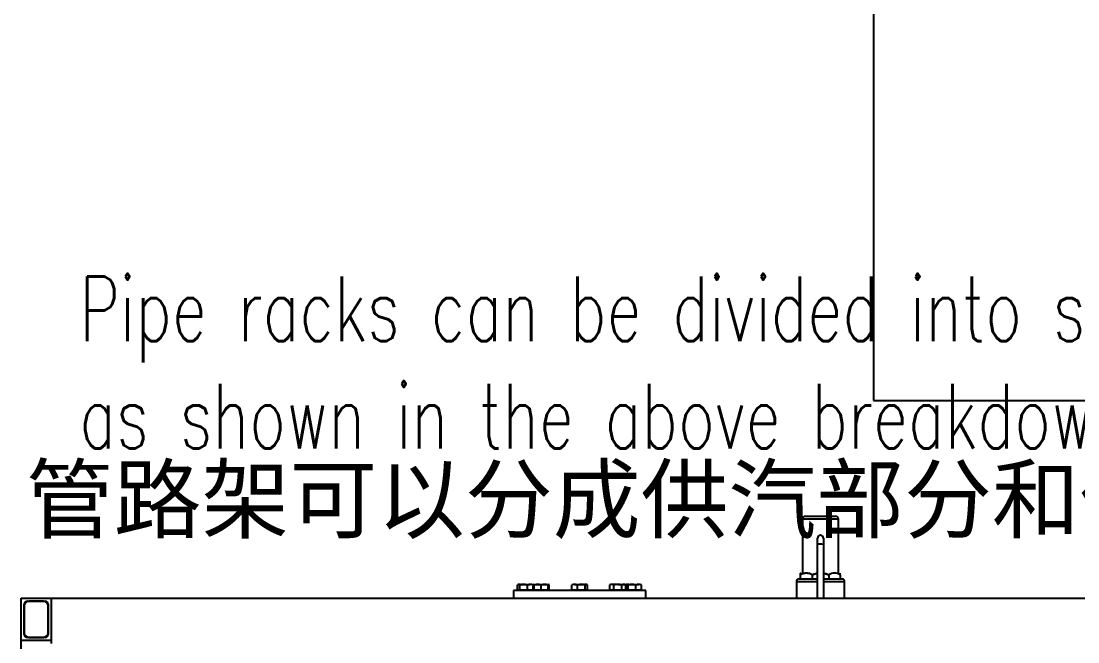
# Model space of a CAD drawing. Extents: x -681219 to -550379, y -242630 to -158199.
# Drawn here: x -639715 to -636433, y -175776 to -173848 of the extents above; entities that cross this region are included whole.
import ezdxf

# ---------------------------------------------------------------- set-up
doc = ezdxf.new("R2010")
doc.units = 0
doc.header["$LTSCALE"] = 1000
doc.layers.get('0').update_dxf_attribs({"linetype": 'CONTINUOUS'})
for name, color, linetype in [('$TD_AUDIT_GENERATED_(24C)', 7, 'CONTINUOUS'), ('DN100-PN1.6_GB91', 7, 'CONTINUOUS'), ('M16×80_GB5782', 7, 'CONTINUOUS'), ('MYGL011000471', 7, 'CONTINUOUS'), ('TEXT', 7, 'CONTINUOUS'), ('安全阀D40碳钢(法兰)', 7, 'CONTINUOUS')]:
    doc.layers.add(name, color=color, linetype=linetype)
doc.styles.add('DIM_FONT', font='simplex.shx', dxfattribs={"width": 0.7, "bigfont": 'gbcbig.shx'})

msp = doc.modelspace()

# ---------------------------------------------------------------- linework, layer by layer
at = {"layer": '$TD_AUDIT_GENERATED_(24C)', "color": 7, "linetype": 'Continuous'}
for p, q in [((-639715.3905, -175640.2111), (-639621.8734, -175640.2111)), ((-639715.3905, -175771.135), (-639715.3905, -175640.2111)), ((-639706.0388, -175752.4315), (-639706.0388, -175658.9145)), ((-639706.0388, -175664.5255), (-639706.0388, -175746.8205)), ((-639696.6871, -175649.5628), (-639640.5768, -175649.5628)), ((-639646.1879, -175649.5628), (-639691.076, -175649.5628)), ((-639631.2251, -175658.9145), (-639631.2251, -175752.4315)), ((-639631.2251, -175746.8205), (-639631.2251, -175664.5255)), ((-639621.8734, -175640.2111), (-639621.8734, -175780.4867)), ((-639621.8734, -175640.2111), (-633113.0882, -175640.2111)), ((-639621.8734, -175640.2111), (-639621.8734, -175771.135)), ((-639640.5768, -175761.7832), (-639696.6871, -175761.7832)), ((-639691.076, -175761.7832), (-639646.1879, -175761.7832)), ((-639621.8734, -175771.135), (-639715.3905, -175771.135)), ((-639715.3905, -177042.4055), (-639715.3905, -175771.135))]:
    msp.add_line(p, q, dxfattribs=at)
for centre, radius, start, end in [((-639696.6871, -175658.9145), 9.3517, 90, 180), ((-639691.076, -175664.5255), 14.9627, 90, 180), ((-639646.1879, -175664.5255), 14.9627, 0, 90), ((-639640.5768, -175658.9145), 9.3517, 0, 90), ((-639691.076, -175746.8205), 14.9627, 180, 270), ((-639696.6871, -175752.4315), 9.3517, 180, 270), ((-639646.1879, -175746.8205), 14.9627, 270, 0), ((-639640.5768, -175752.4315), 9.3517, 270, 0)]:
    msp.add_arc(centre, radius, start, end, dxfattribs=at)
at = {"color": 1}
for p, q in [((-637068.2935, -170541.5621), (-637068.2935, -175025.6802)), ((-637068.2935, -175025.6802), (-623374.2822, -175036.7048))]:
    msp.add_line(p, q, dxfattribs=at)
at = {"layer": 'DN100-PN1.6_GB91', "color": 7, "linetype": 'Continuous'}
for p, q in [((-637775.0422, -175615.8967), (-638186.5172, -175615.8967)), ((-638186.5172, -175615.8967), (-638186.5172, -175640.2111)), ((-637775.0422, -175640.2111), (-637775.0422, -175615.8967))]:
    msp.add_line(p, q, dxfattribs=at)
at = {"layer": 'M16×80_GB5782', "color": 7, "linetype": 'Continuous'}
for p, q in [((-638173.2733, -175614.4004), (-638173.2733, -175599.1284)), ((-638170.774, -175597.1933), (-638133.7918, -175597.1933)), ((-638166.7992, -175614.4004), (-638166.7992, -175599.1287)), ((-638142.6362, -175614.4004), (-638142.6362, -175599.1284)), ((-638124.9474, -175614.4004), (-638124.9474, -175599.1284)), ((-638121.4711, -175597.1933), (-638124.8233, -175599.1287)), ((-638124.8233, -175614.4004), (-638124.8233, -175599.1287)), ((-638121.4711, -175597.1933), (-638078.1438, -175597.1933)), ((-638121.4711, -175599.1284), (-638121.4711, -175597.1933)), ((-638121.4711, -175614.4004), (-638121.4711, -175599.1284)), ((-638099.8075, -175614.4004), (-638099.8075, -175599.1287)), ((-638074.7916, -175599.1287), (-638078.1438, -175597.1933)), ((-638078.1438, -175597.1933), (-638078.1438, -175599.1284)), ((-638078.1438, -175614.4004), (-638078.1438, -175599.1284)), ((-638074.7916, -175614.4004), (-638074.7916, -175599.1287)), ((-638004.9427, -175614.4004), (-638004.9427, -175599.1284)), ((-637996.0982, -175597.1933), (-637959.116, -175597.1933)), ((-637987.2538, -175614.4004), (-637987.2538, -175599.1284)), ((-637963.0909, -175614.4004), (-637963.0909, -175599.1287)), ((-637956.6167, -175614.4004), (-637956.6167, -175599.1284)), ((-637883.4156, -175597.1933), (-637886.7678, -175599.1287)), ((-637886.7678, -175614.4004), (-637886.7678, -175599.1287)), ((-637861.752, -175597.1933), (-637883.4156, -175597.1933)), ((-637874.2599, -175614.4004), (-637874.2599, -175599.1284)), ((-637861.752, -175597.1933), (-637840.0883, -175597.1933)), ((-637849.2441, -175614.4004), (-637849.2441, -175599.1284)), ((-637836.7362, -175599.1287), (-637840.0883, -175597.1933)), ((-637836.7362, -175614.4004), (-637836.7362, -175599.1287)), ((-637836.612, -175614.4004), (-637836.612, -175599.1284)), ((-637834.1127, -175597.1933), (-637797.1305, -175597.1933)), ((-637830.1379, -175614.4004), (-637830.1379, -175599.1287)), ((-637805.9749, -175614.4004), (-637805.9749, -175599.1284)), ((-637788.2861, -175614.4004), (-637788.2861, -175599.1284)), ((-638173.2733, -175614.4004), (-638166.7992, -175614.4004)), ((-638170.1517, -175614.4004), (-638170.1517, -175615.8967)), ((-638166.7992, -175614.4004), (-638142.6362, -175614.4004)), ((-638142.6362, -175614.4004), (-638124.9474, -175614.4004)), ((-638128.069, -175615.8967), (-638128.069, -175614.4004)), ((-638124.8233, -175614.4004), (-638121.4711, -175614.4004)), ((-638121.4711, -175614.4004), (-638099.8075, -175614.4004)), ((-638120.8488, -175614.4004), (-638120.8488, -175615.8967)), ((-638099.8075, -175614.4004), (-638078.1438, -175614.4004)), ((-638078.7661, -175615.8967), (-638078.7661, -175614.4004)), ((-638078.1438, -175614.4004), (-638074.7916, -175614.4004)), ((-638004.9427, -175614.4004), (-637987.2538, -175614.4004)), ((-638001.821, -175614.4004), (-638001.821, -175615.8967)), ((-637987.2538, -175614.4004), (-637963.0909, -175614.4004)), ((-637963.0909, -175614.4004), (-637956.6167, -175614.4004)), ((-637959.7384, -175615.8967), (-637959.7384, -175614.4004)), ((-637886.7678, -175614.4004), (-637874.2599, -175614.4004)), ((-637882.7933, -175614.4004), (-637882.7933, -175615.8967)), ((-637874.2599, -175614.4004), (-637849.2441, -175614.4004)), ((-637849.2441, -175614.4004), (-637836.7362, -175614.4004)), ((-637840.7106, -175615.8967), (-637840.7106, -175614.4004)), ((-637836.612, -175614.4004), (-637830.1379, -175614.4004)), ((-637833.4904, -175614.4004), (-637833.4904, -175615.8967)), ((-637830.1379, -175614.4004), (-637805.9749, -175614.4004)), ((-637805.9749, -175614.4004), (-637788.2861, -175614.4004)), ((-637791.4077, -175615.8967), (-637791.4077, -175614.4004))]:
    msp.add_line(p, q, dxfattribs=at)
for centre, radius, start, end in [((-638163.9889, -175620.3839), 23.1948, 91.0869761, 113.595745), ((-638154.7172, -175636.1976), 38.9881, 71.9490108, 108.0524962), ((-638133.3518, -175620.3839), 23.1948, 91.0869761, 113.595745), ((-638134.1518, -175620.0183), 22.8279, 66.2209374, 89.0963414), ((-638118.5691, -175608.4149), 11.1959, 105.2184681, 123.960049), ((-638110.6397, -175628.7524), 31.542, 69.9144081, 110.0839111), ((-638088.9752, -175628.7524), 31.5421, 69.9161491, 110.0855317), ((-638081.0458, -175608.4148), 11.1958, 56.0398025, 74.722612), ((-637995.7382, -175620.0183), 22.8279, 90.9036586, 113.7790626), ((-637996.5383, -175620.3839), 23.1948, 66.404255, 88.9130239), ((-637975.1728, -175636.1974), 38.988, 71.9474525, 108.0510406), ((-637965.9012, -175620.3839), 23.1948, 66.404255, 88.9130239), ((-637880.5136, -175608.4149), 11.1959, 56.0428621, 123.960049), ((-637842.9903, -175608.4148), 11.1958, 56.0398025, 123.9572864), ((-637827.4076, -175620.0183), 22.8279, 90.9036586, 113.7790626), ((-637818.0559, -175636.1976), 38.9881, 71.9490108, 108.0524962), ((-637796.7705, -175620.0183), 22.8279, 90.9036586, 113.7790626), ((-637797.5705, -175620.3839), 23.1948, 66.404255, 88.9130239)]:
    msp.add_arc(centre, radius, start, end, dxfattribs=at)
for points, knots in [([(-638166.7992, -175599.1287), (-638167.3278, -175598.5391), (-638167.8602, -175598.0532), (-638168.9361, -175597.38), (-638169.4797, -175597.1949), (-638170.3053, -175597.1929), (-638170.5818, -175597.2381), (-638171.1287, -175597.4144), (-638171.4004, -175597.5454), (-638172.2105, -175598.051), (-638172.7441, -175598.5381), (-638173.2733, -175599.1284)], [0, 0, 0, 0, 0.25, 0.25, 0.5, 0.5, 0.625, 0.625, 0.75, 0.75, 1, 1, 1, 1]), ([(-637956.6167, -175599.1284), (-637957.1453, -175598.5388), (-637957.6777, -175598.0529), (-637958.7536, -175597.3799), (-637959.2972, -175597.1949), (-637960.1228, -175597.1929), (-637960.3993, -175597.2381), (-637960.9463, -175597.4145), (-637961.2179, -175597.5455), (-637962.028, -175598.0512), (-637962.5617, -175598.5384), (-637963.0909, -175599.1287)], [0, 0, 0, 0, 0.25, 0.25, 0.5, 0.5, 0.625, 0.625, 0.75, 0.75, 1, 1, 1, 1]), ([(-637861.752, -175597.1933), (-637862.8094, -175597.1933), (-637863.8702, -175597.2382), (-637865.9986, -175597.4168), (-637867.055, -175597.5496), (-637870.1884, -175598.0583), (-637872.2374, -175598.5445), (-637874.2599, -175599.1284)], [0, 0, 0, 0, 0.25, 0.25, 0.5, 0.5, 1, 1, 1, 1]), ([(-637849.2441, -175599.1284), (-637851.2784, -175598.5411), (-637853.3619, -175598.0485), (-637857.5384, -175597.375), (-637859.6383, -175597.1933), (-637861.752, -175597.1933)], [0, 0, 0, 0, 0.5, 0.5, 1, 1, 1, 1]), ([(-637830.1379, -175599.1287), (-637830.6664, -175598.5391), (-637831.1989, -175598.0532), (-637832.2748, -175597.38), (-637832.8183, -175597.1949), (-637833.644, -175597.1929), (-637833.9205, -175597.2381), (-637834.4674, -175597.4144), (-637834.7391, -175597.5454), (-637835.5492, -175598.051), (-637836.0828, -175598.5381), (-637836.612, -175599.1284)], [0, 0, 0, 0, 0.25, 0.25, 0.5, 0.5, 0.625, 0.625, 0.75, 0.75, 1, 1, 1, 1])]:
    msp.add_open_spline(points, degree=3, knots=knots, dxfattribs=at)
at = {"layer": 'MYGL011000471', "color": 7, "linetype": 'Continuous'}
msp.add_line((-637288.7541, -175496.21), (-637288.7541, -175566.0524), dxfattribs=at)
at = {"layer": '安全阀D40碳钢(法兰)', "color": 7, "linetype": 'Continuous'}
for p, q in [((-637176.5333, -175395.1965), (-637288.7537, -175395.1965)), ((-637288.7537, -175395.1965), (-637288.7537, -175561.6568)), ((-637279.402, -175385.8448), (-637185.885, -175385.8448)), ((-637176.5333, -175561.6568), (-637176.5333, -175395.1965)), ((-637241.9952, -175474.7108), (-637241.9952, -175453.9755)), ((-637223.2918, -175453.9755), (-637223.2918, -175474.7108)), ((-637241.9952, -175640.2111), (-637241.9952, -175474.7108)), ((-637223.2918, -175474.7108), (-637223.2918, -175640.2111)), ((-637293.4295, -175561.6568), (-637294.3647, -175562.592)), ((-637294.3647, -175567.6773), (-637294.3647, -175562.592)), ((-637294.3647, -175580.3602), (-637294.3647, -175567.6773)), ((-637258.2092, -175567.6773), (-637258.2092, -175580.3602)), ((-637207.0777, -175567.6773), (-637207.0777, -175580.3602)), ((-637170.9222, -175567.6773), (-637170.9222, -175562.592)), ((-637170.9222, -175567.6773), (-637170.9222, -175580.3602)), ((-637241.9952, -175589.523), (-637307.4571, -175589.523)), ((-637307.4571, -175589.523), (-637307.4571, -175636.1141)), ((-637299.9757, -175580.3602), (-637241.9952, -175580.3602)), ((-637223.2918, -175580.3602), (-637165.3112, -175580.3602)), ((-637157.8298, -175589.523), (-637223.2918, -175589.523)), ((-637157.8298, -175636.1141), (-637157.8298, -175589.523))]:
    msp.add_line(p, q, dxfattribs=at)
for centre, radius, start, end in [((-637279.402, -175395.1965), 9.3517, 90, 180), ((-637185.885, -175395.1965), 9.3517, 0, 90), ((-637232.6435, -175453.9755), 9.3517, 0, 180), ((-637276.287, -175597.3804), 34.7718, 58.6747036, 121.3252964), ((-637276.287, -175597.4868), 34.8627, 58.7656174, 121.2343826), ((-637189, -175597.3804), 34.7718, 58.6747036, 121.3252964), ((-637189, -175597.3804), 34.7718, 58.6747036, 121.3252964), ((-637298.1054, -175589.523), 9.3517, 101.536959, 180), ((-637167.1816, -175589.523), 9.3517, 0, 78.463041), ((-637371.9549, -175673.1975), 74.5226, 26.6531258, 30.0623325), ((-637093.332, -175673.1975), 74.5226, 149.9376675, 153.3468742)]:
    msp.add_arc(centre, radius, start, end, dxfattribs=at)
msp.add_ellipse((-637232.6435, -175474.7108), major_axis=(9.3517, 0), ratio=0.260909025, start_param=0, end_param=3.141592654, dxfattribs=at)
for points, knots in [([(-637258.2092, -175567.6773), (-637256.1814, -175566.9013), (-637254.1265, -175566.1935), (-637249.9518, -175564.942), (-637247.8278, -175564.3974), (-637244.4733, -175563.7045), (-637243.2706, -175563.4891), (-637242.0657, -175563.3075)], [0, 0, 0, 0, 0.125, 0.125, 0.25, 0.25, 0.3196683897, 0.3196683897, 0.3196683897, 0.3196683897]), ([(-637242.0856, -175563.3105), (-637243.2779, -175563.4906), (-637244.467, -175563.7035), (-637246.7258, -175564.1694), (-637247.7983, -175564.4169), (-637249.9279, -175564.9582), (-637250.983, -175565.2513), (-637254.1223, -175566.192), (-637256.1802, -175566.9009), (-637258.2092, -175567.6773)], [0.6809095551, 0.6809095551, 0.6809095551, 0.6809095551, 0.75, 0.75, 0.8125, 0.8125, 0.875, 0.875, 1, 1, 1, 1]), ([(-637223.216, -175563.3078), (-637222.0089, -175563.4901), (-637220.8096, -175563.7054), (-637215.3507, -175564.8326), (-637211.1787, -175566.1079), (-637207.0777, -175567.6773)], [0.68017744, 0.68017744, 0.68017744, 0.68017744, 0.75, 0.75, 1, 1, 1, 1]), ([(-637207.0777, -175567.6773), (-637208.1012, -175567.2857), (-637209.1347, -175566.9103), (-637211.2066, -175566.2014), (-637212.247, -175565.8672), (-637215.3819, -175564.9293), (-637217.4906, -175564.3906), (-637220.8028, -175563.7068), (-637221.9915, -175563.4933), (-637223.1872, -175563.3122)], [0, 0, 0, 0, 0.0625, 0.0625, 0.125, 0.125, 0.25, 0.25, 0.3193703381, 0.3193703381, 0.3193703381, 0.3193703381])]:
    msp.add_open_spline(points, degree=3, knots=knots, dxfattribs=at)

# ---------------------------------------------------------------- texts
at = {"insert": (-639534.8029, -174641.4601), "char_height": 200, "width": 7272.435811, "attachment_point": 1, "style": 'DIM_FONT'}
msp.add_mtext('Pipe racks can be divided into steam supply and water supply parts as shown in the above breakdown drawings', dxfattribs=at)
at = {"layer": 'TEXT', "insert": (-639700.7826, -175232.8437), "char_height": 200, "attachment_point": 1}
msp.add_mtext_dynamic_manual_height_columns('{\\fSimSun|b0|i0|c134|p2;管路架可以分成供汽部分和供水部分},{\\fSimSun|b0|i0|c134|p2;如上面的各分解图}', width=7207.266175, gutter_width=12.5, heights=[0], dxfattribs=at)

doc.saveas('drawing.dxf')
